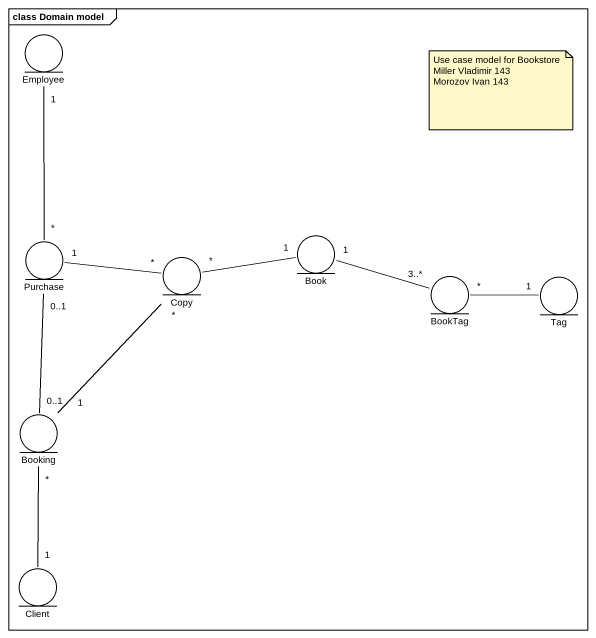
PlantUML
@startuml
mainframe class Domain model
entity Employee
entity Purchase
entity Copy
entity Book
entity BookTag
entity Tag
entity Booking
entity Сlient
Purchase "*" -up- "1" Employee
Purchase "1" -right- "*" Copy
Copy "*" -right- "1" Book
Copy "*" -- "1" Booking
BookTag "3..*" -left- "1" Book
BookTag "*" -right- "1" Tag
Booking "0..1" -up- "0..1" Purchase
Сlient "1" -up- "*" Booking
note as N1
  Use case model for Bookstore
  Miller Vladimir 143
  Morozov Ivan 143
end note
@enduml
